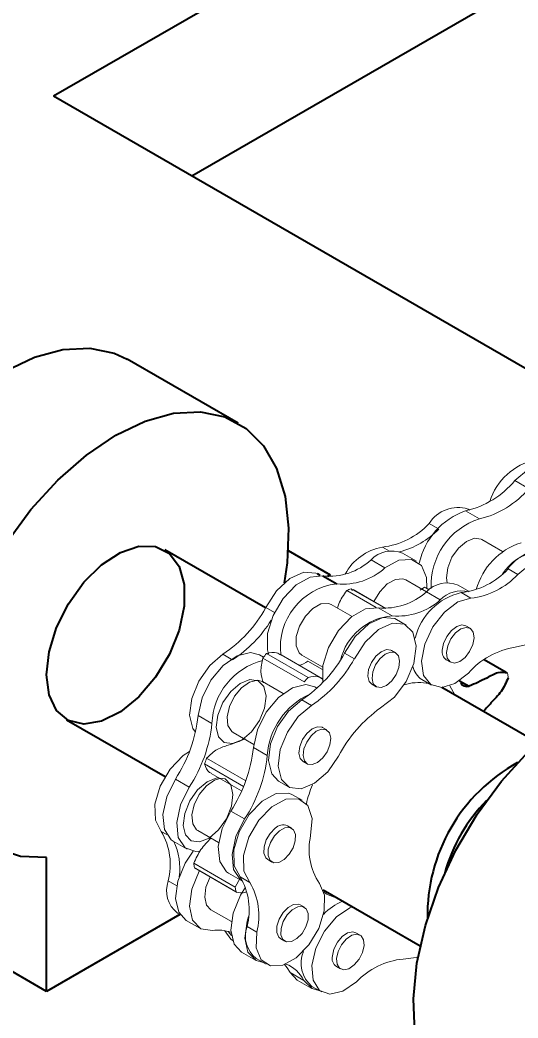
# Model space of a CAD drawing. Header units: millimetres. Extents: x -250 to 3947, y -1468 to 870.
# Drawn here: x 1615.56 to 1628.28, y 159.36 to 184.88 of the extents above; entities that cross this region are included whole.
import ezdxf

# ---------------------------------------------------------------- set-up
doc = ezdxf.new("R2010")
doc.units = ezdxf.units.MM

msp = doc.modelspace()

# ---------------------------------------------------------------- linework, layer by layer
at = {"color": 7, "linetype": 'Continuous', "lineweight": 40}
for p, q in [((1616.4159, 182.9372), (1638.4071, 195.6324)), ((1619.952, 180.8958), (1638.4071, 191.5497)), ((1616.4159, 182.9372), (1630.558, 174.7731)), ((1621.1297, 174.5735), (1618.3013, 176.2063)), ((1621.8322, 169.8469), (1619.2588, 171.3325)), ((1622.4113, 171.312), (1623.4869, 170.691)), ((1623.23, 170.677), (1623.1611, 170.7168)), ((1623.2982, 170.668), (1623.6518, 170.4639)), ((1623.4869, 170.691), (1623.4191, 170.6519)), ((1627.982, 168.198), (1627.4159, 168.5248)), ((1628.784, 166.4021), (1626.3349, 167.8159)), ((1616.7512, 166.9888), (1619.2664, 165.5368)), ((1616.2372, 160.0427), (1616.2372, 163.4628)), ((1623.3048, 162.6372), (1625.7842, 161.2058)), ((1619.6446, 162.0098), (1616.2372, 160.0427)), ((1616.2372, 160.0427), (1613.4088, 161.6755))]:
    msp.add_line(p, q, dxfattribs=at)
at = {"color": 7, "linetype": 'Continuous', "lineweight": 15}
for p, q in [((1628.1999, 173.1027), (1628.5535, 172.8986)), ((1626.9439, 172.33), (1627.2975, 172.1259)), ((1627.0495, 172.3509), (1627.0056, 172.3762)), ((1626.0113, 172.0076), (1626.2322, 171.8801)), ((1627.8864, 171.2904), (1627.3567, 171.5962)), ((1625.6887, 171.0414), (1625.3351, 171.2455)), ((1624.5271, 171.074), (1624.8807, 170.8699)), ((1628.274, 170.7014), (1628.0265, 170.8443)), ((1625.9434, 170.2593), (1625.4137, 170.5651)), ((1623.9058, 170.2937), (1624.6578, 169.8595)), ((1624.0157, 170.3399), (1624.8934, 169.8332)), ((1624.0157, 170.3399), (1624.0497, 170.2922)), ((1624.9036, 169.8332), (1624.0683, 170.3154)), ((1625.8888, 170.3787), (1625.7814, 170.2986)), ((1625.8888, 170.3787), (1626.0105, 170.3084)), ((1626.2949, 170.0535), (1625.9413, 170.2576)), ((1625.969, 170.3364), (1626.0137, 170.3106)), ((1627.0337, 170.2649), (1626.7494, 170.4291)), ((1627.0786, 170.0971), (1626.8311, 170.24)), ((1621.8376, 169.8564), (1622.0599, 169.7281)), ((1624.0418, 169.631), (1623.5121, 169.9368)), ((1625.066, 169.6475), (1624.7124, 169.8516)), ((1625.4238, 169.4105), (1625.1764, 169.5534)), ((1627.0565, 169.328), (1626.9504, 169.3893)), ((1621.8598, 168.6846), (1622.9204, 168.0723)), ((1624.1004, 168.5501), (1623.8529, 168.693)), ((1625.1549, 168.6998), (1625.0489, 168.761)), ((1621.7772, 168.5859), (1621.6741, 168.6455)), ((1621.7621, 168.5675), (1622.8227, 167.9552)), ((1623.2836, 168.0371), (1622.2317, 168.6444)), ((1622.7622, 168.6377), (1623.2919, 168.3319)), ((1626.4505, 168.5232), (1626.5565, 168.462)), ((1622.2823, 167.6593), (1621.7526, 167.9651)), ((1625.828, 168.0165), (1626.0755, 167.8737)), ((1626.0066, 167.9135), (1625.9384, 167.9224)), ((1623.146, 167.7957), (1623.0883, 167.8291)), ((1624.5489, 167.895), (1624.655, 167.8337)), ((1623.0058, 167.3568), (1622.7583, 167.4997)), ((1620.1092, 167.0944), (1620.4628, 166.8903)), ((1621.0027, 166.666), (1621.5324, 166.3602)), ((1623.3954, 166.728), (1623.2894, 166.7893)), ((1621.877, 166.0739), (1621.5234, 166.278)), ((1620.3246, 166.0027), (1621.3265, 165.4243)), ((1622.7894, 165.9232), (1622.8955, 165.862)), ((1620.2765, 165.8595), (1621.2717, 165.285)), ((1620.4424, 165.6167), (1621.2206, 165.1675)), ((1619.5282, 165.4722), (1619.8818, 165.2681)), ((1622.1669, 165.4166), (1622.4144, 165.2737)), ((1622.7653, 164.9287), (1622.5178, 165.0716)), ((1621.296, 164.4517), (1620.9424, 164.6558)), ((1619.1693, 164.1329), (1619.3068, 164.0536)), ((1620.1037, 164.1559), (1620.6334, 163.8501)), ((1622.4964, 164.2179), (1622.3903, 164.2792)), ((1619.4752, 163.8837), (1619.8287, 163.6796)), ((1619.9967, 163.3187), (1621.0574, 162.7064)), ((1621.8904, 163.4131), (1621.9964, 163.3519)), ((1620.0165, 163.2041), (1621.0771, 162.5918)), ((1620.0489, 163.1838), (1621.1095, 162.5715)), ((1620.8894, 163.0673), (1621.2429, 162.8632)), ((1621.0574, 162.7064), (1621.1902, 162.955)), ((1621.4321, 162.8267), (1621.1846, 162.9695)), ((1619.5812, 162.0463), (1619.6502, 162.0065)), ((1620.4323, 162.1324), (1620.962, 161.8266)), ((1622.825, 162.1944), (1622.7189, 162.2557)), ((1619.8037, 161.8602), (1620.1573, 161.6561)), ((1621.6087, 161.5607), (1621.3613, 161.7036)), ((1624.247, 161.4838), (1624.141, 161.545)), ((1622.219, 161.3896), (1622.325, 161.3284)), ((1621.218, 161.0438), (1621.5715, 160.8397)), ((1621.5965, 160.883), (1621.844, 160.7401)), ((1622.8105, 160.325), (1622.457, 160.5291)), ((1622.64, 160.3331), (1622.457, 160.5291)), ((1623.641, 160.679), (1623.747, 160.6177)), ((1622.64, 160.3331), (1622.9935, 160.129)), ((1623.0185, 160.1723), (1623.266, 160.0294))]:
    msp.add_line(p, q, dxfattribs=at)
at = {"color": 8, "linetype": 'Continuous', "lineweight": 15}
for p, q in [((1624.8158, 171.4033), (1624.9978, 171.2983)), ((1620.743, 168.663), (1620.957, 168.5395)), ((1622.9098, 168.4896), (1623.285, 168.273)), ((1626.5371, 167.8589), (1626.6707, 167.6221)), ((1619.346, 162.867), (1619.5643, 162.7409))]:
    msp.add_line(p, q, dxfattribs=at)
at = {"color": 8, "linetype": 'Continuous', "lineweight": 40}
msp.add_line((1626.7894, 167.9864), (1627.034, 167.8452), dxfattribs=at)
at = {"color": 7, "linetype": 'Continuous', "lineweight": 40, "flags": 128}
for points in [[(1612.0518, 165.3807), (1611.6514, 165.6805), (1611.25, 166.1847), (1610.9626, 166.8228), (1610.7977, 167.5762), (1610.7599, 168.423), (1610.8504, 169.3387), (1611.0665, 170.2966), (1611.402, 171.269), (1611.8472, 172.2275), (1612.389, 173.1444), (1613.0118, 173.993), (1613.6975, 174.7487), (1614.4261, 175.3895), (1615.1766, 175.8969), (1615.927, 176.256), (1616.6556, 176.4564), (1617.3413, 176.4924), (1617.9641, 176.3628), (1618.3013, 176.2063)], [(1615.2174, 171.5116), (1615.8402, 172.3602), (1616.5259, 173.1159), (1617.2546, 173.7567), (1618.005, 174.264), (1618.7554, 174.6231), (1619.4841, 174.8236), (1620.1697, 174.8596), (1620.7925, 174.73), (1621.3344, 174.4387), (1621.7795, 173.9941), (1622.115, 173.4092), (1622.3312, 172.7008), (1622.4217, 171.8896), (1622.3839, 170.9991), (1622.3096, 170.49)], [(1616.2372, 168.1401), (1616.3028, 168.7287), (1616.4946, 169.3494), (1616.7984, 169.956), (1617.1917, 170.5036), (1617.6453, 170.9517), (1618.1256, 171.2669), (1618.597, 171.4259), (1619.0244, 171.4169), (1619.3763, 171.2406), (1619.6264, 170.91), (1619.7563, 170.4496), (1619.7563, 169.8937), (1619.6264, 169.2834), (1619.3763, 168.664), (1619.0244, 168.0814), (1618.597, 167.5789), (1618.1256, 167.1937), (1617.6453, 166.9544), (1617.1917, 166.8787), (1616.7984, 166.9722), (1616.4946, 167.2281), (1616.3028, 167.6272), (1616.2372, 168.1401)], [(1626.9011, 156.8084), (1626.5006, 157.1083), (1626.0992, 157.6125), (1625.8119, 158.2505), (1625.6469, 159.0039), (1625.6091, 159.8507), (1625.6996, 160.7664), (1625.9158, 161.7243), (1626.2513, 162.6967), (1626.6964, 163.6552), (1627.2383, 164.5721), (1627.8611, 165.4207), (1628.5467, 166.1764), (1629.2754, 166.8172), (1630.0258, 167.3246), (1630.7762, 167.6837), (1631.5049, 167.8841), (1632.1905, 167.9201), (1632.8134, 167.7906), (1633.1505, 167.634)], [(1616.2372, 163.4628), (1615.5751, 163.4951), (1614.9836, 163.692)]]:
    msp.add_lwpolyline(points, dxfattribs=at)
at = {"color": 7, "linetype": 'Continuous', "lineweight": 15, "flags": 128}
for points in [[(1629.2216, 173.4724), (1629.2024, 173.4828), (1628.9001, 173.5275), (1628.5482, 173.3941), (1628.1999, 173.1027)], [(1627.3567, 171.5962), (1627.3442, 171.603), (1627.1684, 171.6276), (1626.9643, 171.5487), (1626.7628, 171.3781), (1626.5946, 171.1418), (1626.4854, 170.8758), (1626.4517, 170.6206), (1626.4705, 170.4886)], [(1624.8807, 170.8699), (1625.2376, 171.0667), (1625.5645, 171.0898), (1625.8121, 170.9358), (1625.9431, 170.6279), (1625.954, 170.3447)], [(1628.274, 170.7014), (1628.6233, 170.9962), (1628.976, 171.125), (1629.2739, 171.0667), (1629.4681, 170.8308), (1629.5266, 170.4561), (1629.4398, 170.0043), (1629.2219, 169.5497), (1628.9089, 169.1671), (1628.5522, 168.9195), (1628.2105, 168.8476)], [(1621.8376, 169.8564), (1622.1102, 170.2827), (1622.4529, 170.6023), (1622.8092, 170.7626), (1623.1207, 170.7373), (1623.1611, 170.7168)], [(1621.9048, 168.6728), (1621.8793, 168.779), (1621.8847, 169.1943), (1622.0257, 169.6545), (1622.2811, 170.09), (1622.6122, 170.4353), (1622.9692, 170.6381), (1623.2982, 170.668)], [(1625.4137, 170.5651), (1625.3397, 170.5935), (1625.1496, 170.5784), (1624.9427, 170.4624), (1624.7504, 170.2631), (1624.602, 170.0109), (1624.6008, 170.008)], [(1623.5121, 169.9368), (1623.4381, 169.9652), (1623.2481, 169.9501), (1623.0412, 169.8341), (1622.8489, 169.6348), (1622.7005, 169.3826), (1622.6186, 169.1159), (1622.6156, 168.8753), (1622.6921, 168.6974), (1622.7622, 168.6377)], [(1627.013, 168.1819), (1626.6712, 167.9192), (1626.3339, 167.8159), (1626.0529, 167.8877), (1625.8714, 168.1237), (1625.8173, 168.4875), (1625.8988, 168.9234), (1626.1035, 169.3644), (1626.3999, 169.7426), (1626.7425, 170), (1627.0786, 170.0971)], [(1623.2971, 167.943), (1623.2935, 167.9626), (1623.2989, 168.3779), (1623.4399, 168.8381), (1623.6953, 169.2736), (1624.0264, 169.6189), (1624.3834, 169.8217), (1624.7124, 169.8516)], [(1623.8529, 168.693), (1624.1255, 169.1193), (1624.4681, 169.4389), (1624.8245, 169.5992), (1625.1359, 169.5739), (1625.1764, 169.5534)], [(1624.1004, 168.5501), (1624.373, 168.9764), (1624.7156, 169.296), (1625.072, 169.4564), (1625.3834, 169.431), (1625.5987, 169.2242), (1625.6823, 168.8699), (1625.6206, 168.4265), (1625.4238, 167.9668), (1625.124, 167.5666), (1624.7708, 167.2916)], [(1626.3472, 168.7688), (1626.3795, 168.9423), (1626.4607, 169.1179), (1626.5784, 169.269), (1626.7147, 169.3724), (1626.8488, 169.4125), (1626.9504, 169.3893)], [(1627.1598, 169.0825), (1627.1383, 169.2275), (1627.0664, 169.3219), (1626.9549, 169.3512), (1626.8208, 169.3112), (1626.6845, 169.2078), (1626.5668, 169.0567), (1626.4856, 168.8811), (1626.4533, 168.7075), (1626.4747, 168.5625), (1626.5466, 168.4682), (1626.6582, 168.4388), (1626.7923, 168.4788), (1626.9285, 168.5823), (1627.0462, 168.7333), (1627.1274, 168.909), (1627.1598, 169.0825)], [(1620.1092, 167.0944), (1620.2122, 167.5486), (1620.4376, 167.9984), (1620.7515, 168.376), (1621.1065, 168.6244), (1621.4491, 168.7062), (1621.6741, 168.6455)], [(1624.5489, 167.895), (1624.479, 167.9695), (1624.4457, 168.1049), (1624.4662, 168.2743), (1624.5374, 168.4518), (1624.6484, 168.6105), (1624.7822, 168.7262), (1624.9187, 168.7812), (1625.0368, 168.7673), (1625.0489, 168.761)], [(1625.2249, 168.6252), (1625.1429, 168.7061), (1625.0247, 168.72), (1624.8883, 168.6649), (1624.7544, 168.5493), (1624.6434, 168.3906), (1624.5723, 168.213), (1624.5518, 168.0437), (1624.585, 167.9082), (1624.667, 167.8274), (1624.7852, 167.8135), (1624.9216, 167.8685), (1625.0555, 167.9842), (1625.1664, 168.1429), (1625.2376, 168.3205), (1625.2581, 168.4898), (1625.2249, 168.6252)], [(1620.0421, 166.6707), (1619.9768, 166.7662), (1619.8936, 167.1066), (1619.9461, 167.5323), (1620.1261, 167.978), (1620.4061, 168.3753), (1620.743, 168.663)], [(1620.7778, 166.4083), (1620.6317, 166.556), (1620.5737, 166.8013), (1620.6125, 167.1069), (1620.7422, 167.4263), (1620.943, 167.7108), (1621.1844, 167.9172), (1621.4297, 168.014), (1621.6415, 167.9865), (1621.7875, 167.8389), (1621.8455, 167.5936), (1621.8067, 167.288), (1621.6771, 166.9686), (1621.4762, 166.684), (1621.2348, 166.4776), (1620.9895, 166.3808), (1620.7778, 166.4083)], [(1621.7526, 167.9651), (1621.6228, 168.0001), (1621.4242, 167.9524), (1621.2185, 167.8078), (1621.037, 167.5883), (1620.9074, 167.3272), (1620.8494, 167.0643), (1620.8718, 166.8397), (1620.9712, 166.6875), (1621.0027, 166.666)], [(1621.5234, 166.278), (1621.6264, 166.7322), (1621.8518, 167.182), (1622.1657, 167.5596), (1622.5207, 167.808), (1622.8633, 167.8898), (1623.0883, 167.8291)], [(1622.1669, 165.4166), (1621.9921, 165.6029), (1621.9089, 165.9432), (1621.9614, 166.3689), (1622.1414, 166.8146), (1622.4214, 167.2119), (1622.7583, 167.4997)], [(1623.6985, 166.0566), (1623.4215, 165.6564), (1623.0858, 165.3638), (1622.7429, 165.2235), (1622.4457, 165.2574), (1622.2396, 165.46), (1622.1564, 165.8003), (1622.2088, 166.226), (1622.3889, 166.6718), (1622.6689, 167.069), (1623.0058, 167.3568)], [(1622.7894, 165.9232), (1622.7195, 165.9977), (1622.6862, 166.1332), (1622.7067, 166.3025), (1622.7779, 166.4801), (1622.8889, 166.6388), (1623.0227, 166.7545), (1623.1591, 166.8095), (1623.2773, 166.7956), (1623.2894, 166.7893)], [(1623.4653, 166.6535), (1623.3834, 166.7343), (1623.2652, 166.7483), (1623.1288, 166.6932), (1622.9949, 166.5775), (1622.8839, 166.4188), (1622.8128, 166.2413), (1622.7923, 166.0719), (1622.8255, 165.9365), (1622.9075, 165.8557), (1623.0257, 165.8417), (1623.1621, 165.8968), (1623.296, 166.0125), (1623.4069, 166.1712), (1623.4781, 166.3487), (1623.4986, 166.5181), (1623.4653, 166.6535)], [(1619.1693, 164.1329), (1619.0176, 164.4204), (1619.0073, 164.8283), (1619.1403, 165.2896), (1619.3945, 165.7282), (1619.7283, 166.0722), (1619.889, 166.1796)], [(1619.4752, 163.8837), (1619.4216, 163.9201), (1619.2493, 164.1816), (1619.209, 164.568), (1619.3069, 165.021), (1619.5282, 165.4722)], [(1620.7964, 165.4741), (1620.9424, 165.3264), (1621.0005, 165.0811), (1620.9617, 164.7755), (1620.832, 164.4562), (1620.6312, 164.1716), (1620.3897, 163.9652), (1620.1445, 163.8684), (1619.9327, 163.8959), (1619.7867, 164.0435), (1619.7287, 164.2888), (1619.7674, 164.5944), (1619.8971, 164.9138), (1620.098, 165.1984), (1620.3394, 165.4048), (1620.5847, 165.5016), (1620.7964, 165.4741)], [(1620.6676, 165.4867), (1620.5252, 165.4423), (1620.3195, 165.2977), (1620.138, 165.0782), (1620.0084, 164.8171), (1619.9504, 164.5542), (1619.9728, 164.3296), (1620.0722, 164.1774), (1620.1037, 164.1559)], [(1620.1547, 163.625), (1620.0537, 163.6189), (1619.7752, 163.716), (1619.6028, 163.9775), (1619.5625, 164.3639), (1619.6604, 164.8169), (1619.8818, 165.2681)], [(1621.1846, 162.9695), (1621.0328, 163.257), (1621.0226, 163.665), (1621.1555, 164.1262), (1621.4098, 164.5649), (1621.7435, 164.9088), (1622.1018, 165.1014), (1622.4258, 165.111), (1622.5178, 165.0716)], [(1621.4321, 162.8267), (1621.2803, 163.1142), (1621.2701, 163.5221), (1621.403, 163.9833), (1621.6573, 164.422), (1621.991, 164.7659), (1622.3493, 164.9585), (1622.6733, 164.9681), (1622.9095, 164.7931), (1623.0192, 164.4623), (1622.9843, 164.0301)], [(1620.8894, 163.0673), (1620.8359, 163.1037), (1620.6635, 163.3652), (1620.6232, 163.7516), (1620.7211, 164.2046), (1620.9424, 164.6558)], [(1621.2429, 162.8632), (1621.1894, 162.8996), (1621.017, 163.1611), (1620.9768, 163.5475), (1621.0747, 164.0005), (1621.296, 164.4517)], [(1621.8904, 163.4131), (1621.8413, 163.4558), (1621.7919, 163.576), (1621.7956, 163.7374), (1621.8517, 163.9153), (1621.9518, 164.0827), (1622.0806, 164.2141)], [(1622.1867, 164.1528), (1622.0579, 164.0214), (1621.9578, 163.854), (1621.9016, 163.6761), (1621.898, 163.5148), (1621.9473, 163.3945), (1622.0423, 163.3338), (1622.1683, 163.3416), (1622.3062, 163.417), (1622.435, 163.5484), (1622.5351, 163.7158), (1622.5912, 163.8937), (1622.5949, 164.0551), (1622.5455, 164.1753), (1622.4506, 164.2361), (1622.3246, 164.2282), (1622.1867, 164.1528)], [(1619.8037, 161.8602), (1619.6151, 162.0672), (1619.5349, 162.4226), (1619.5933, 162.863), (1619.7815, 163.322), (1619.9825, 163.6254)], [(1620.4773, 161.6007), (1620.1753, 161.6462), (1619.9686, 161.8631), (1619.8885, 162.2185), (1619.9469, 162.6589), (1620.135, 163.1179), (1620.1418, 163.1301)], [(1620.4194, 162.9758), (1620.3105, 162.7097), (1620.2772, 162.4547), (1620.3246, 162.2494), (1620.4323, 162.1324)], [(1623.2124, 162.8039), (1623.339, 162.5047), (1623.332, 162.1007), (1623.1924, 161.6539), (1622.9417, 161.2331), (1622.6183, 160.9029), (1622.272, 160.7139), (1621.9559, 160.6953), (1621.7187, 160.8499), (1621.5967, 161.1539), (1621.6087, 161.5607)], [(1621.218, 161.0438), (1621.0293, 161.2508), (1620.9491, 161.6062), (1621.0075, 162.0466), (1621.1957, 162.5056), (1621.3195, 162.705)], [(1622.219, 161.3896), (1622.1699, 161.4323), (1622.1205, 161.5525), (1622.1241, 161.7138), (1622.1803, 161.8918), (1622.2804, 162.0592), (1622.4092, 162.1906), (1622.5471, 162.2659), (1622.6731, 162.2738), (1622.7189, 162.2557)], [(1622.5153, 162.1293), (1622.3865, 161.9979), (1622.2864, 161.8305), (1622.2302, 161.6526), (1622.2265, 161.4913), (1622.2759, 161.371), (1622.3708, 161.3102), (1622.4968, 161.3181), (1622.6348, 161.3935), (1622.7636, 161.5249), (1622.8637, 161.6923), (1622.9198, 161.8702), (1622.9235, 162.0316), (1622.8741, 162.1518), (1622.7792, 162.2126), (1622.6532, 162.2047), (1622.5153, 162.1293)], [(1624.1535, 160.2889), (1623.8089, 160.0484), (1623.477, 159.9712), (1623.2086, 160.0693), (1623.0451, 160.3276), (1623.0115, 160.7064), (1623.1131, 161.1475), (1623.3341, 161.5831), (1623.6407, 161.9464), (1623.9857, 162.1815), (1624.0491, 162.2075)], [(1621.7751, 160.7799), (1621.5895, 160.8298), (1621.3829, 161.0467), (1621.3027, 161.4021), (1621.3611, 161.8425), (1621.3954, 161.9543)], [(1621.0033, 161.3357), (1620.9459, 161.3755), (1620.7952, 161.596)], [(1620.9604, 161.4767), (1620.8795, 161.5711), (1620.8719, 161.5787)], [(1623.5392, 160.9497), (1623.5795, 161.1253), (1623.6672, 161.2989), (1623.789, 161.444), (1623.9263, 161.5386), (1624.0583, 161.5682), (1624.141, 161.545)], [(1624.3488, 161.213), (1624.3356, 161.3639), (1624.2708, 161.4672), (1624.1643, 161.507), (1624.0324, 161.4774), (1623.8951, 161.3828), (1623.7733, 161.2377), (1623.6856, 161.0641), (1623.6452, 160.8885), (1623.6585, 160.7376), (1623.7233, 160.6343), (1623.8297, 160.5945), (1623.9617, 160.6241), (1624.099, 160.7187), (1624.2208, 160.8638), (1624.3085, 161.0374), (1624.3488, 161.213)], [(1625.7289, 160.9339), (1625.6821, 160.9143), (1625.3475, 160.8699)], [(1622.457, 160.5291), (1622.382, 160.6503), (1622.3175, 160.7296)], [(1623.1971, 160.0692), (1623.0215, 160.1142), (1622.8105, 160.325)]]:
    msp.add_lwpolyline(points, dxfattribs=at)
at = {"color": 7, "linetype": 'Continuous', "lineweight": 15}
for centre, radius, start, end in [((1629.0364, 172.1206), 1.5399, 101.37125, 163.0191), ((1626.4275, 174.5764), 2.305, 282.94581, 320.25824), ((1626.7811, 174.3723), 2.305, 282.94581, 320.25824), ((1627.543, 170.6049), 1.8262, 109.15068, 167.77479), ((1626.75, 171.5401), 0.8743, 73.00084, 147.67396), ((1624.5977, 173.3195), 1.9285, 276.49577, 317.13829), ((1627.8406, 170.4327), 1.7782, 107.78572, 182.86175), ((1624.7132, 173.3759), 2.1615, 284.43072, 315.64489), ((1628.9046, 169.846), 1.7548, 108.14402, 164.46764), ((1625.0607, 170.0699), 1.3557, 100.40725, 151.73351), ((1625.0522, 170.5889), 0.7149, 66.69014, 137.26751), ((1629.0999, 169.8935), 1.4682, 105.33171, 145.95117), ((1628.7653, 170.3767), 0.8743, 73.00084, 147.67396), ((1623.4582, 172.2465), 1.5865, 264.21149, 312.35504), ((1623.8118, 172.0424), 1.5865, 264.21149, 312.35504), ((1626.6129, 172.1561), 1.9285, 276.49577, 317.13829), ((1623.8452, 168.8418), 1.6336, 96.79889, 186.76452), ((1626.4665, 169.7725), 0.7149, 66.69014, 137.26751), ((1626.8604, 172.0132), 1.9285, 276.49577, 317.13829), ((1625.438, 166.8037), 3.8115, 111.90995, 113.70251), ((1624.8724, 171.4301), 1.5865, 264.21149, 312.35504), ((1627.2025, 168.688), 1.5958, 103.45834, 165.89729), ((1625.1455, 168.8727), 1.6794, 60.63788, 63.72971), ((1626.8389, 169.5264), 0.7575, 76.19586, 135.90595), ((1625.226, 171.2259), 1.5865, 264.21149, 312.35504), ((1618.8846, 171.4664), 3.3634, 303.54201, 331.40099), ((1619.1708, 171.2771), 3.3033, 303.427, 328.14438), ((1625.2048, 168.1486), 1.5053, 95.29311, 165.98681), ((1627.9544, 163.4988), 8.0023, 139.6062, 140.69791), ((1620.8998, 170.303), 3.3634, 303.54201, 331.40099), ((1626.5843, 168.724), 0.2413, 169.30878, 236.3158), ((1628.5549, 166.818), 2.0586, 99.63097, 138.50526), ((1622.1874, 166.8305), 1.7257, 104.49175, 178.01522), ((1622.6344, 168.7856), 0.4043, 276.81536, 312.93189), ((1621.1473, 170.1601), 3.3634, 303.54201, 331.40099), ((1626.1037, 168.4542), 0.5172, 191.58796, 237.78675), ((1624.5666, 167.5242), 3.5091, 8.83413, 10.73351), ((1629.015, 162.8865), 8.0023, 139.6062, 140.69791), ((1625.7396, 166.7945), 1.1453, 80.00583, 108.83434), ((1625.3828, 167.1659), 1.6284, 28.23353, 30.42118), ((1623.7225, 165.9549), 1.8494, 114.34185, 176.31055), ((1626.7769, 164.4666), 3.4648, 125.37877, 152.68362), ((1616.4841, 167.4776), 3.6453, 326.62394, 353.96523), ((1616.8376, 167.2735), 3.6453, 326.62394, 353.96523), ((1617.8983, 166.6612), 3.6453, 326.62394, 353.96523), ((1627.5974, 163.4773), 7.6988, 160.8505, 161.97479), ((1618.2518, 166.4571), 3.6453, 326.62394, 353.96523), ((1626.3701, 164.0179), 3.5902, 158.57918, 166.7955), ((1617.7115, 163.2842), 1.6869, 345.68026, 30.20773), ((1622.2815, 164.0279), 0.2738, 66.57228, 137.17164), ((1618.066, 163.192), 1.5767, 352.08298, 25.77023), ((1624.5185, 163.6811), 1.5733, 167.18554, 213.88533), ((1623.4099, 163.8483), 3.454, 188.81899, 190.74865), ((1620.0297, 162.6189), 0.7273, 160.06092, 231.93066), ((1619.7268, 162.1208), 1.6869, 345.68026, 30.20773), ((1619.9743, 161.9779), 1.6869, 345.68026, 30.20773), ((1624.4706, 163.236), 3.454, 188.81899, 190.74865), ((1623.794, 163.2399), 0.811, 234.4673, 259.04788), ((1624.3006, 161.1113), 1.3357, 111.9375, 137.60558), ((1620.6217, 160.6666), 0.9452, 69.55524, 98.78664), ((1622.045, 161.4555), 0.7273, 160.06092, 231.93066), ((1623.523, 160.7704), 0.7825, 157.84052, 229.85873), ((1623.7876, 160.8886), 0.2558, 166.17312, 235.03702), ((1625.5204, 158.9969), 1.8809, 95.27459, 136.61493), ((1622.0517, 159.9495), 0.8467, 26.32809, 69.43356)]:
    msp.add_arc(centre, radius, start, end, dxfattribs=at)
at = {"color": 7, "linetype": 'Continuous', "lineweight": 40}
for centre, radius, start, end in [((1626.9812, 168.0226), 0.1851, 207.79949, 286.58022), ((1630.4167, 161.9955), 4.449, 118.80812, 181.1974), ((1630.4352, 161.9848), 4.1673, 135.16871, 164.83668)]:
    msp.add_arc(centre, radius, start, end, dxfattribs=at)
at = {"color": 7, "linetype": 'Continuous', "lineweight": 15}
for points, knots in [([(1623.9058, 170.2937), (1623.8279, 170.1824), (1623.7269, 170.038), (1623.6817, 169.8809), (1623.6714, 169.8449)], [0, 0, 0, 0, 0.7709362, 1, 1, 1, 1]), ([(1621.8598, 168.6846), (1621.9516, 168.7048), (1622.0952, 168.7365), (1622.1922, 168.663), (1622.2272, 168.6365)], [0, 0, 0, 0, 0.63913359, 1, 1, 1, 1]), ([(1621.7621, 168.5675), (1621.7367, 168.4465), (1621.6854, 168.2016), (1621.7521, 168.0262), (1621.774, 167.9311), (1621.7741, 167.9309)], [0, 0, 0, 0, 0.4934028, 0.9987029, 1, 1, 1, 1]), ([(1622.9204, 168.0723), (1623.0122, 168.0925), (1623.1558, 168.1241), (1623.2528, 168.0507), (1623.2878, 168.0242)], [0, 0, 0, 0, 0.63913359, 1, 1, 1, 1]), ([(1620.3246, 166.0027), (1620.4156, 166.0885), (1620.5997, 166.2622), (1620.9351, 166.347), (1621.1762, 166.4435), (1621.3234, 166.5023)], [0, 0, 0, 0, 0.2755812, 0.5578081, 1, 1, 1, 1]), ([(1620.2765, 165.8595), (1620.3063, 165.77), (1620.3424, 165.6615), (1620.4293, 165.6267), (1620.4445, 165.6206)], [0, 0, 0, 0, 0.8249544, 1, 1, 1, 1]), ([(1619.9967, 163.3187), (1620.0536, 163.4399), (1620.1684, 163.6847), (1620.3478, 163.8695), (1620.4383, 163.9627)], [0, 0, 0, 0, 0.4951372, 1, 1, 1, 1]), ([(1621.0771, 162.5918), (1621.1548, 162.5676), (1621.2342, 162.5428), (1621.3293, 162.5864), (1621.3314, 162.5874)], [0, 0, 0, 0, 0.97729031, 1, 1, 1, 1])]:
    msp.add_open_spline(points, degree=3, knots=knots, dxfattribs=at)
at = {"color": 7, "linetype": 'Continuous', "lineweight": 40}
for points, knots in [([(1628.0143, 168.1778), (1627.9344, 168.1917), (1627.7725, 168.2199), (1627.4241, 168.0172), (1627.1819, 167.9104), (1627.034, 167.8452)], [0, 0, 0, 0, 0.2755902, 0.5578138, 1, 1, 1, 1]), ([(1628.0341, 168.0631), (1627.9776, 167.9416), (1627.8632, 167.6957), (1627.611, 167.4455), (1627.4632, 167.2739), (1627.4004, 167.2008)], [0, 0, 0, 0, 0.3594541, 0.7275749, 1, 1, 1, 1])]:
    msp.add_open_spline(points, degree=3, knots=knots, dxfattribs=at)

doc.saveas('drawing.dxf')
